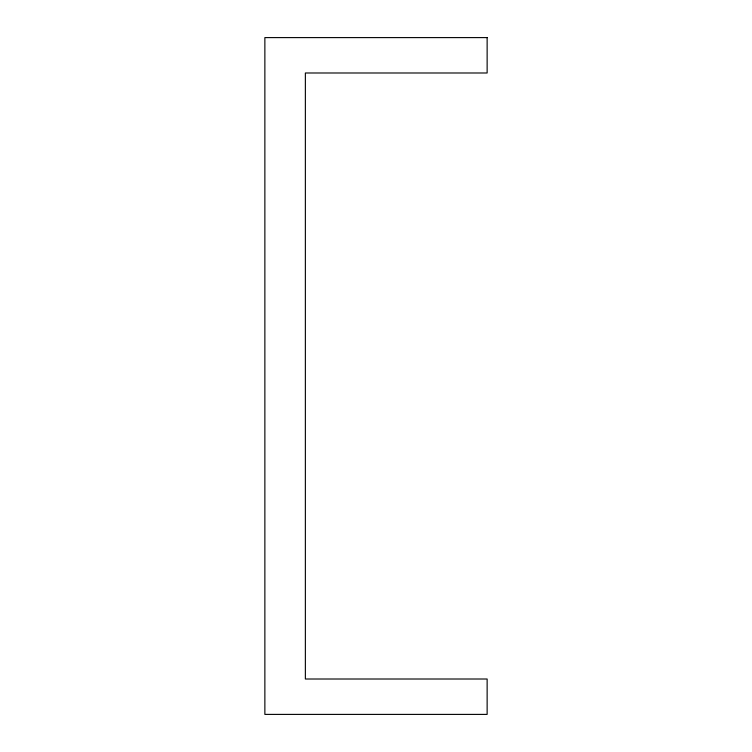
<?xml version="1.0" encoding="UTF-8"?>
<svg xmlns="http://www.w3.org/2000/svg" width="752" height="752" viewBox="0 0 752 752"><rect width="100%" height="100%" fill="white"/><g stroke="black" fill="none" stroke-linecap="round" stroke-linejoin="round"><path stroke-width="1.13" d="M487.136 37.6L264.864 37.6L264.864 714.4L487.136 714.4L487.136 679.009L305.368 679.009L305.368 72.991L487.136 72.991L487.136 37.6"/></g></svg>
